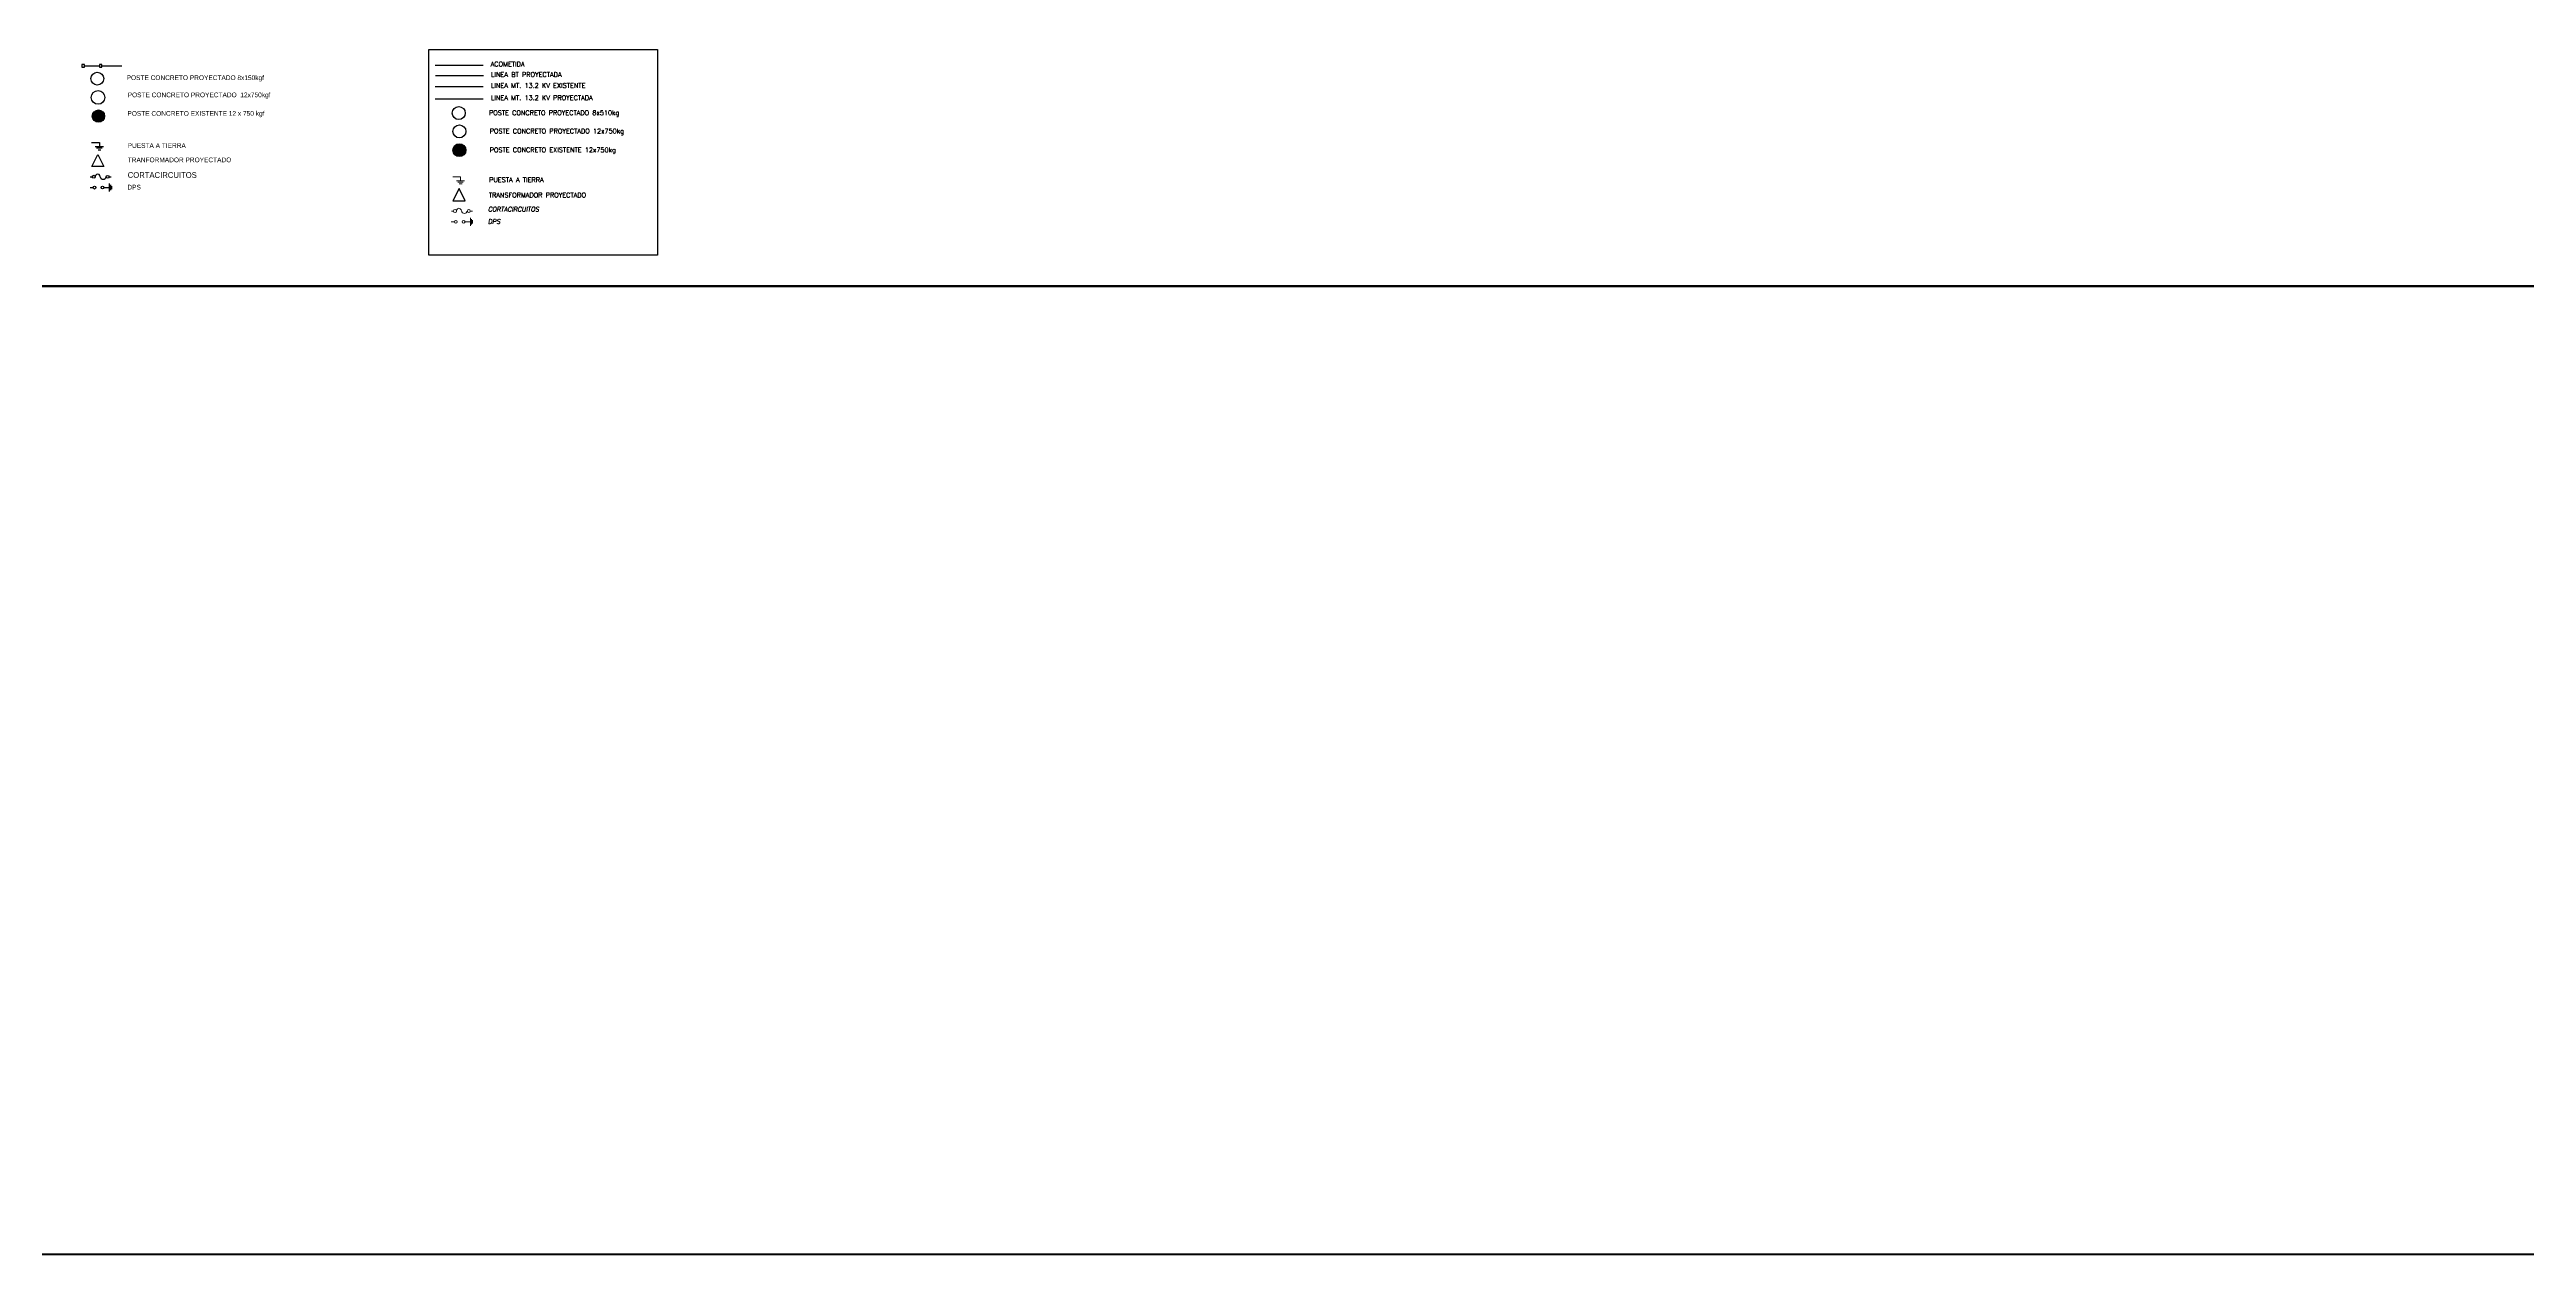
# Model space of a CAD drawing. Header units: millimetres. Extents: x -3588 to 75209, y -3737 to 38254.
# Drawn here: x 30497 to 31804, y 18159 to 18795 of the extents above; entities that cross this region are included whole.
import ezdxf

# ---------------------------------------------------------------- set-up
doc = ezdxf.new("R2010")
doc.units = ezdxf.units.MM
for name, color, linetype in [('convenciones', 250, 'Continuous'), ('Mancheta', 255, 'Continuous'), ('P', 253, 'Continuous'), ('RED BT', 255, 'Continuous')]:
    doc.layers.add(name, color=color, linetype=linetype)
doc.layers.add('LITT', color=7, linetype='Continuous', lineweight=0)
doc.styles.add('2', font='romans.shx', dxfattribs={"oblique": 10, "height": 0.4})
doc.linetypes.add('LÍMITE1', pattern='A,6.35,-2.54,[133,ltypeshp.shx,S=2.54,R=0,X=-2.54,Y=0],-2.54,25.4', length=36.83)
doc.linetypes.add('LÍMITE2', pattern='A,6.35,-2.54,[132,ltypeshp.shx,S=2.54,R=0,X=-2.54,Y=0],-2.54,25.4', length=36.83)

# ---------------------------------------------------------------- blocks, each defined once
blk = doc.blocks.new('LITT')
at = {"layer": 'LITT', "color": 132, "linetype": 'Continuous', "ltscale": 1.5}
for p, q in [((6.4, 0), (14, 0)), ((14, 0), (14, -3.8)), ((9.9, -3.9), (18, -3.9)), ((11.2, -5.3), (16.6, -5.3)), ((12.7, -7), (15.5, -7))]:
    blk.add_line(p, q, dxfattribs=at)
blk = doc.blocks.new('CORTACIRCUITOS')
at = {"layer": 'convenciones', "color": 132, "lineweight": 15}
for p, q in [((0.68, 0), (0, 0)), ((7.05, 0), (6.36, 0))]:
    blk.add_line(p, q, dxfattribs=at)
for centre in [(1.18, 0), (5.87, 0)]:
    blk.add_circle(centre, 0.494, dxfattribs=at)
for centre, radius, start, end in [((2.52, 0.07), 0.85, 355.41572, 184.58428), ((4.37, 0.23), 1.03, 193.069, 346.931)]:
    blk.add_arc(centre, radius, start, end, dxfattribs=at)
blk = doc.blocks.new('DPS')
at = {"layer": 'convenciones', "color": 132, "lineweight": 15}
for p, q in [((1.02, 0), (0, 0)), ((4.64, 0.01), (6.5, 0.01)), ((6.5, -1.32), (6.5, 1.34)), ((6.86, -0.9), (6.86, 0.92)), ((7.22, -0.52), (7.22, 0.55))]:
    blk.add_line(p, q, dxfattribs=at)
for centre in [(1.49, 0), (4.17, 0)]:
    blk.add_circle(centre, 0.467, dxfattribs=at)

msp = doc.modelspace()

# ---------------------------------------------------------------- hatches: boundary and pattern name
h = msp.add_hatch(color=256)
h.dxf.hatch_style = 1
h.paths.add_polyline_path([(30525.695, 18760.358, 1), (30519.189, 18760.358, 1)])
at = {"layer": 'Mancheta'}
h = msp.add_hatch(color=7, dxfattribs=at)
h.dxf.hatch_style = 1
h.paths.add_polyline_path([(30709.591, 18742.315, 1), (30716.417, 18742.315, 1)])

# ---------------------------------------------------------------- linework, layer by layer
for p, q in [((30514.992, 18787.496), (30513.722, 18787.497)), ((30513.722, 18787.497), (30513.723, 18786.861)), ((30513.723, 18786.861), (30513.722, 18786.227)), ((30513.722, 18786.227), (30514.993, 18786.226)), ((30514.993, 18786.226), (30514.992, 18787.496)), ((30514.992, 18786.861), (30522.93, 18786.861)), ((30524.2, 18787.497), (30522.928, 18787.498)), ((30522.928, 18787.498), (30522.93, 18786.86)), ((30522.93, 18786.861), (30522.93, 18786.226)), ((30522.93, 18786.226), (30524.199, 18786.227)), ((30524.199, 18786.227), (30524.2, 18787.497)), ((30524.199, 18786.861), (30534.791, 18786.861)), ((30518.843, 18746.344), (30522.935, 18746.34)), ((30518.882, 18733.726), (30522.102, 18740.115)), ((30520.758, 18744.246), (30525.05, 18744.243)), ((30521.434, 18743.487), (30524.325, 18743.487)), ((30522.102, 18740.115), (30525.283, 18733.708)), ((30522.237, 18742.575), (30523.696, 18742.575)), ((30522.935, 18746.34), (30522.938, 18744.304)), ((30518.127, 18728.255), (30519.194, 18728.255)), ((30525.283, 18733.708), (30518.882, 18733.726)), ((30528.034, 18728.256), (30529.11, 18728.256)), ((30518.013, 18722.558), (30519.612, 18722.555)), ((30525.236, 18722.576), (30528.146, 18722.574)), ((30528.147, 18724.641), (30528.147, 18720.499)), ((30528.716, 18723.995), (30528.715, 18721.153)), ((30529.271, 18723.384), (30529.27, 18721.748))]:
    msp.add_line(p, q)
at = {"color": 253}
msp.add_circle((30521.814, 18780.1), 3.394, dxfattribs=at)
at = {"color": 1}
msp.add_circle((30522.227, 18770.17), 3.587, dxfattribs=at)
for centre, radius in [((30522.442, 18760.358), 3.253), ((30519.96, 18728.275), 0.766), ((30527.268, 18728.263), 0.766), ((30520.343, 18722.548), 0.728), ((30524.516, 18722.567), 0.721)]:
    msp.add_circle(centre, radius)
for centre, radius, start, end in [((30522.055, 18728.334), 1.332, 356.047303, 179.980749), ((30524.943, 18728.517), 1.582, 190.003626, 350.317504)]:
    msp.add_arc(centre, radius, start, end)
at = {"layer": 'Mancheta', "color": 6, "linetype": 'Continuous'}
msp.add_line((30700.151, 18787.233), (30725.473, 18787.233), dxfattribs=at)
at = {"layer": 'Mancheta', "color": 1}
msp.add_line((30700.269, 18775.896), (30725.591, 18775.896), dxfattribs=at)
at = {"layer": 'Mancheta', "color": 5, "linetype": 'LÍMITE2', "ltscale": 0.25}
msp.add_line((30700.269, 18769.472), (30725.591, 18769.472), dxfattribs=at)
at = {"layer": 'Mancheta'}
msp.add_lwpolyline([(30696.785, 18795.488), (30817.6, 18795.488), (30817.6, 18686.889), (30696.785, 18686.889)], close=True, dxfattribs=at)
at = {"layer": 'Mancheta', "color": 132, "linetype": 'Continuous', "ltscale": 1.5}
msp.add_lwpolyline([(30712.818, 18722.048), (30709.6, 18715.657), (30716, 18715.639), (30712.818, 18722.048)], dxfattribs=at)
at = {"layer": 'Mancheta'}
for centre in [(30712.671, 18761.923), (30713.004, 18742.315)]:
    msp.add_circle(centre, 3.413, dxfattribs=at)
at = {"layer": 'Mancheta', "color": 30, "true_color": 0xf26722}
msp.add_circle((30713.004, 18752.246), 3.413, dxfattribs=at)
at = {"layer": 'P', "color": 254, "const_width": 1.2}
for points in [[(20542.731, 18670.43), (35743.361, 18670.43)], [(20504.468, 18159.154), (35705.098, 18159.154)]]:
    msp.add_lwpolyline(points, dxfattribs=at)
at = {"layer": 'RED BT', "color": 2, "linetype": 'LÍMITE1', "ltscale": 0.3}
msp.add_line((30700.318, 18781.695), (30725.64, 18781.695), dxfattribs=at)

# ---------------------------------------------------------------- block references
at = {"layer": 'Mancheta', "color": 0, "linetype": 'Continuous'}
for name, p, xscale, yscale, zscale in [('LITT', (30706.148, 18728.252), 0.5349880299324333, 0.5349880299324333, 0.5349880299324333), ('DPS', (30708.737, 18704.486), 1.558911722948175, 1.558911722948175, 1.558911722948175), ('CORTACIRCUITOS', (30708.846, 18710.185), 1.558911722948175, 1.558911722948175, 1.558911722948175)]:
    msp.add_blockref(name, p, dxfattribs=dict(at, xscale=xscale, yscale=yscale, zscale=zscale))

# ---------------------------------------------------------------- texts
at = {"attachment_point": 1}
for s, width, gutter_width, insert, char_height in [('POSTE CONCRETO PROYECTADO 8x150kgf', 80.89936, 12.5, (30537.323, 18781.86), 2.5), ('POSTE CONCRETO PROYECTADO  12x750kgf', 85.44614, 12.5, (30537.876, 18772.777), 2.5), ('POSTE CONCRETO EXISTENTE 12 x 750 kgf', 77.35831, 12.5, (30537.752, 18762.99), 2.5), ('PUESTA A TIERRA', 38.93, 12.5, (30537.869, 18745.991), 2.5), ('TRANFORMADOR PROYECTADO', 65.69689, 12.5, (30537.911, 18738.445), 2.5), ('CORTACIRCUITOS', 40.60804, 15.158, (30537.888, 18730.727), 3.03154), ('DPS', 9.17594, 12.5, (30537.73, 18724.054), 2.5)]:
    msp.add_mtext_dynamic_manual_height_columns(s, width=width, gutter_width=gutter_width, heights=[0], dxfattribs=dict(at, insert=insert, char_height=char_height))
at = {"layer": 'Mancheta', "color": 0, "style": '2', "oblique": 10}
for s, height, p in [('DPS', 2.4457, (30728.083, 18703.454)), ('CORTACIRCUITOS', 2.44568, (30728.083, 18709.888))]:
    msp.add_text(s, height=height, dxfattribs=at).set_placement(p)
at = {"layer": 'Mancheta', "color": 0, "char_height": 2.5, "attachment_point": 1}
for s, width, insert in [('{\\Fsimplex|c0;ACOMETIDA}', 62.45177, (30729.496, 18789.051)), ('{\\Fsimplex|c0;LINEA BT PROYECTADA}', 62.45177, (30729.663, 18783.513)), ('{\\Fsimplex|c0;LINEA MT. 13.2 KV EXISTENTE}', 62.45177, (30729.614, 18777.713)), ('{\\Fsimplex|c0;LINEA MT. 13.2 KV PROYECTADA}', 62.45177, (30729.614, 18771.29)), ('{\\Fsimplex|c0;POSTE CONCRETO PROYECTADO 8x510kg}', 82.62051, (30728.658, 18763.33)), ('{\\Fsimplex|c0;POSTE CONCRETO PROYECTADO 12x750kg}', 82.62051, (30728.991, 18753.652)), ('{\\Fsimplex|c0;POSTE CONCRETO EXISTENTE 12x750kg}', 82.62051, (30728.991, 18743.722)), ('{\\Fsimplex|c0;PUESTA A TIERRA}', 82.62051, (30728.686, 18727.93)), ('{\\Fsimplex|c0;TRANSFORMADOR PROYECTADO}', 82.62051, (30728.547, 18719.847))]:
    msp.add_mtext_dynamic_manual_height_columns(s, width=width, gutter_width=12.5, heights=[0], dxfattribs=dict(at, insert=insert))

doc.saveas('drawing.dxf')
